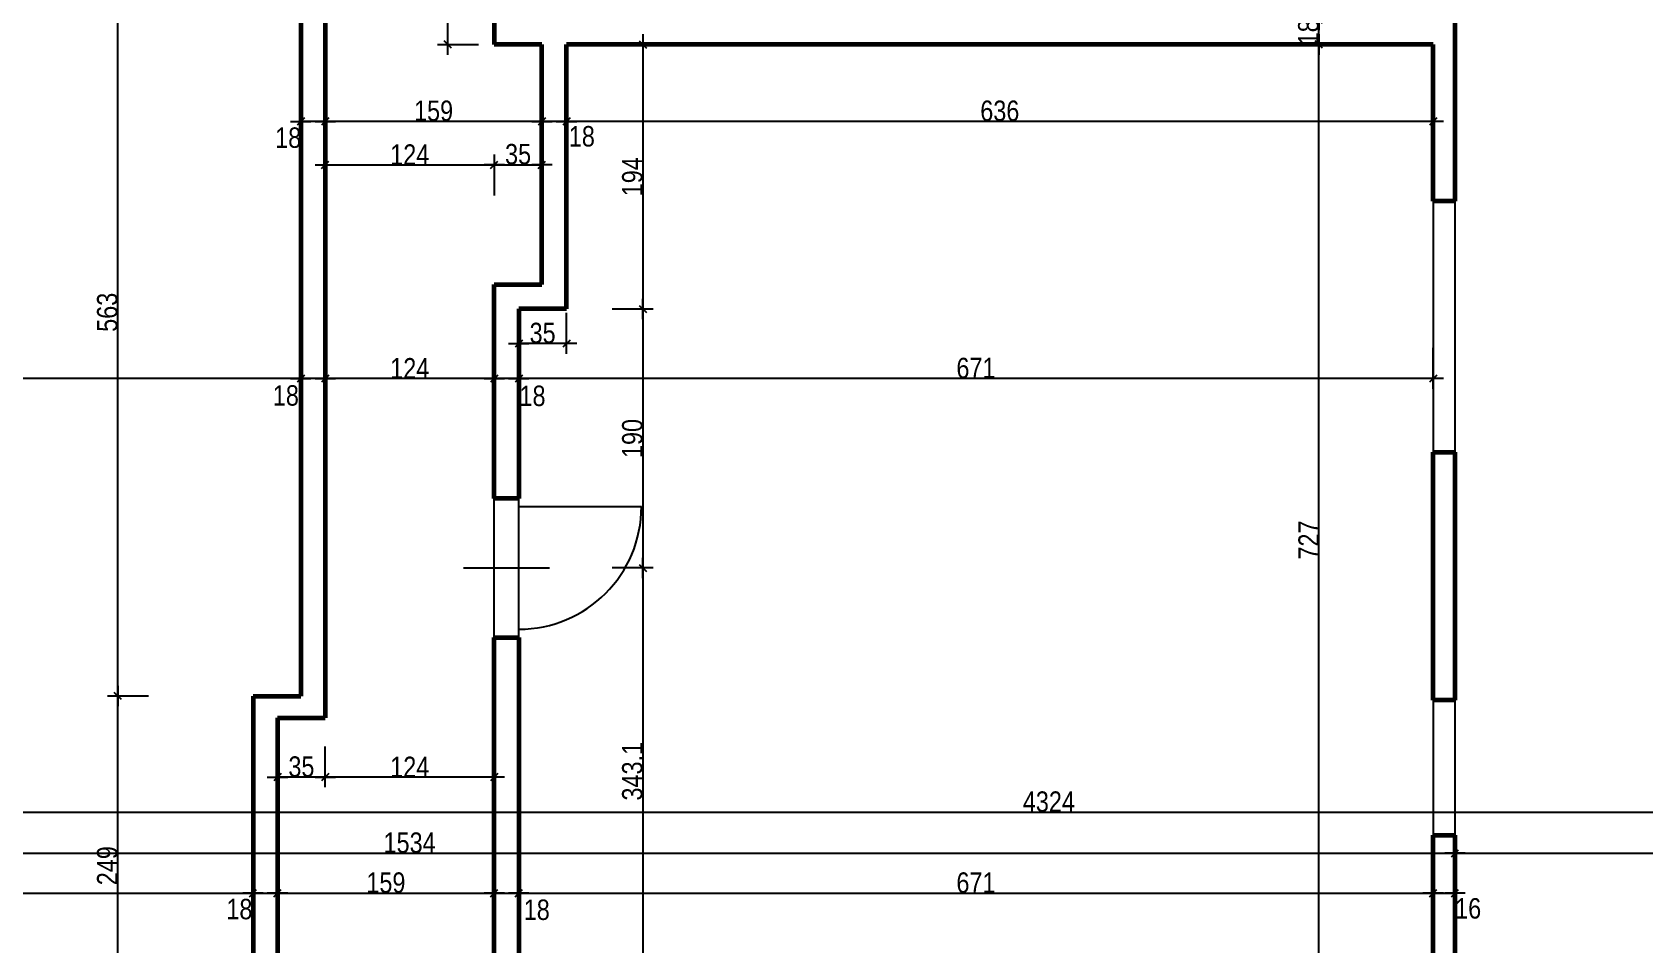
# Model space of a CAD drawing. Header units: centimetres. Extents: x -4990 to 114398, y -61489 to -12305.
# Drawn here: x 41378 to 42560, y -38930 to -38262 of the extents above; entities that cross this region are included whole.
import ezdxf

# ---------------------------------------------------------------- set-up
doc = ezdxf.new("R2010")
doc.units = ezdxf.units.CM
doc.header["$LTSCALE"] = 0.5
doc.layers.get('DEFPOINTS').update_dxf_attribs({"linetype": 'CONTINUOUS'})
for name, color, linetype in [('01_cote_gen', 4, 'CONTINUOUS'), ('01_linteaux', 2, 'CONTINUOUS'), ('AA_COTES', 2, 'CONTINUOUS')]:
    doc.layers.add(name, color=color, linetype=linetype)
doc.layers.add('01_murs_coup', color=5, linetype='CONTINUOUS', lineweight=60)
doc.styles.add('STYLE2', font='ARIALN.TTF')
doc.dimstyles.new('JB50', dxfattribs={"dimscale": 0.1, "dimtxt": 150, "dimasz": 15, "dimexe": 0.1, "dimexo": 0.1, "dimgap": 0.09, "dimtad": 1, "dimdec": 1, "dimdsep": 46, "dimtxsty": 'STYLE2', "dimblk1": 'BOND_G', "dimblk2": 'BOND_D', "dimsah": 1, "dimcen": 1.5, "dimdle": 0.01, "dimse1": 1, "dimse2": 1, "dimclrd": 4, "dimclre": 2, "dimclrt": 6, "dimazin": 2, "dimtfac": 2.333333, "dimtdec": 1, "dimtix": 1, "dimtmove": 2, "dimatfit": 3, "dimldrblk": 'BOND_G', "dimfxl": 1, "dimtolj": 1, "dimtzin": 0, "dimarcsym": 0})

# ---------------------------------------------------------------- blocks, each defined once
blk = doc.blocks.new('BOND_G')
at = {"layer": 'AA_COTES', "color": 0}
for p, q in [((0, -5), (0, 15)), ((5, 0), (-5, 0)), ((1.77, 1.77), (-1.77, -1.77))]:
    blk.add_line(p, q, dxfattribs=at)
blk = doc.blocks.new('BOND_D')
at = {"layer": 'AA_COTES', "color": 0}
for p, q in [((5, 0), (-5, 0)), ((-1.77, -1.77), (1.77, 1.77)), ((0, 5), (0, -15))]:
    blk.add_line(p, q, dxfattribs=at)
blk = doc.blocks.new('*D2668')
at = {"layer": '01_cote_gen', "color": 4, "lineweight": -2, "transparency": 16777216}
blk.add_line((42322, -38996.1), (42322, -38272.1), dxfattribs=at)
at = {"layer": 'DEFPOINTS', "color": 0}
for p in [(42322, -38270.6), (42347, -38270.6), (42347, -38997.6)]:
    blk.add_point(p, dxfattribs=at)
at = {"layer": '01_cote_gen', "color": 4, "lineweight": -2, "transparency": 16777216, "xscale": 1.5, "yscale": 1.5, "zscale": 1.5}
for name, p, rotation in [('BOND_D', (42322, -38270.6), 90), ('BOND_G', (42322, -38997.6), 270)]:
    blk.add_blockref(name, p, dxfattribs=dict(at, rotation=rotation))
at = {"layer": '01_cote_gen', "color": 6, "transparency": 16777216, "insert": (42314.5, -38634.1), "char_height": 15, "attachment_point": 5, "rotation": 90, "style": 'STYLE2'}
blk.add_mtext('\\A1;727', dxfattribs=at)
blk = doc.blocks.new('*D2669')
at = {"layer": '01_cote_gen', "color": 4, "lineweight": -2, "transparency": 16777216}
blk.add_line((42322, -38269.1), (42322, -38254.1), dxfattribs=at)
at = {"layer": 'DEFPOINTS', "color": 0}
for p in [(42281.5, -38252.6), (42322, -38252.6), (42281.5, -38270.6)]:
    blk.add_point(p, dxfattribs=at)
at = {"layer": '01_cote_gen', "color": 4, "lineweight": -2, "transparency": 16777216, "xscale": 1.5, "yscale": 1.5, "zscale": 1.5}
for name, p, rotation in [('BOND_D', (42322, -38252.6), 90), ('BOND_G', (42322, -38270.6), 270)]:
    blk.add_blockref(name, p, dxfattribs=dict(at, rotation=rotation))
at = {"layer": '01_cote_gen', "color": 6, "transparency": 16777216, "insert": (42314.4, -38261.6), "char_height": 15, "attachment_point": 5, "rotation": 90, "style": 'STYLE2'}
blk.add_mtext('\\A1;18', dxfattribs=at)
blk = doc.blocks.new('*D2767')
at = {"layer": '01_cote_gen', "color": 4, "lineweight": -2, "transparency": 16777216}
blk.add_line((40909.4, -38893.2), (41538.4, -38893.2), dxfattribs=at)
at = {"layer": 'DEFPOINTS', "color": 0}
for p in [(40907.9, -38874.4), (41539.9, -38882.7), (41539.9, -38893.2)]:
    blk.add_point(p, dxfattribs=at)
at = {"layer": '01_cote_gen', "color": 4, "lineweight": -2, "transparency": 16777216, "xscale": 1.5, "yscale": 1.5, "zscale": 1.5, "rotation": 180}
blk.add_blockref('BOND_G', (40907.9, -38893.2), dxfattribs=at)
at = {"layer": '01_cote_gen', "color": 4, "lineweight": -2, "transparency": 16777216, "xscale": 1.5, "yscale": 1.5, "zscale": 1.5}
blk.add_blockref('BOND_D', (41539.9, -38893.2), dxfattribs=at)
at = {"layer": '01_cote_gen', "color": 6, "transparency": 16777216, "insert": (41223.9, -38885.5), "char_height": 15, "attachment_point": 5, "style": 'STYLE2'}
blk.add_mtext('\\A1;632', dxfattribs=at)
blk = doc.blocks.new('*D2768')
at = {"layer": '01_cote_gen', "color": 4, "lineweight": -2, "transparency": 16777216}
blk.add_line((41541.4, -38893.2), (41556.4, -38893.2), dxfattribs=at)
at = {"layer": 'DEFPOINTS', "color": 0}
for p in [(41557.9, -38893.2), (41539.9, -38900.7), (41557.9, -38900.7)]:
    blk.add_point(p, dxfattribs=at)
at = {"layer": '01_cote_gen', "color": 4, "lineweight": -2, "transparency": 16777216, "xscale": 1.5, "yscale": 1.5, "zscale": 1.5, "rotation": 180}
blk.add_blockref('BOND_G', (41539.9, -38893.2), dxfattribs=at)
at = {"layer": '01_cote_gen', "color": 4, "lineweight": -2, "transparency": 16777216, "xscale": 1.5, "yscale": 1.5, "zscale": 1.5}
blk.add_blockref('BOND_D', (41557.9, -38893.2), dxfattribs=at)
at = {"layer": '01_cote_gen', "color": 6, "transparency": 16777216, "insert": (41529.9, -38904.9), "char_height": 15, "attachment_point": 5, "style": 'STYLE2'}
blk.add_mtext('\\A1;18', dxfattribs=at)
blk = doc.blocks.new('*D2769')
at = {"layer": '01_cote_gen', "color": 4, "lineweight": -2, "transparency": 16777216}
blk.add_line((41559.4, -38893.2), (41715.4, -38893.2), dxfattribs=at)
at = {"layer": 'DEFPOINTS', "color": 0}
for p in [(41716.9, -38893.2), (41557.9, -38900.7), (41716.9, -38900.7)]:
    blk.add_point(p, dxfattribs=at)
at = {"layer": '01_cote_gen', "color": 4, "lineweight": -2, "transparency": 16777216, "xscale": 1.5, "yscale": 1.5, "zscale": 1.5, "rotation": 180}
blk.add_blockref('BOND_G', (41557.9, -38893.2), dxfattribs=at)
at = {"layer": '01_cote_gen', "color": 4, "lineweight": -2, "transparency": 16777216, "xscale": 1.5, "yscale": 1.5, "zscale": 1.5}
blk.add_blockref('BOND_D', (41716.9, -38893.2), dxfattribs=at)
at = {"layer": '01_cote_gen', "color": 6, "transparency": 16777216, "insert": (41637.4, -38885.5), "char_height": 15, "attachment_point": 5, "style": 'STYLE2'}
blk.add_mtext('\\A1;159', dxfattribs=at)
blk = doc.blocks.new('*D2770')
at = {"layer": '01_cote_gen', "color": 4, "lineweight": -2, "transparency": 16777216}
blk.add_line((41718.4, -38893.2), (41733.4, -38893.2), dxfattribs=at)
at = {"layer": 'DEFPOINTS', "color": 0}
for p in [(41734.9, -38893.2), (41716.9, -38908.2), (41734.9, -38908.2)]:
    blk.add_point(p, dxfattribs=at)
at = {"layer": '01_cote_gen', "color": 4, "lineweight": -2, "transparency": 16777216, "xscale": 1.5, "yscale": 1.5, "zscale": 1.5, "rotation": 180}
blk.add_blockref('BOND_G', (41716.9, -38893.2), dxfattribs=at)
at = {"layer": '01_cote_gen', "color": 4, "lineweight": -2, "transparency": 16777216, "xscale": 1.5, "yscale": 1.5, "zscale": 1.5}
blk.add_blockref('BOND_D', (41734.9, -38893.2), dxfattribs=at)
at = {"layer": '01_cote_gen', "color": 6, "transparency": 16777216, "insert": (41748.1, -38905.4), "char_height": 15, "attachment_point": 5, "style": 'STYLE2'}
blk.add_mtext('\\A1;18', dxfattribs=at)
blk = doc.blocks.new('*D2771')
at = {"layer": '01_cote_gen', "color": 4, "lineweight": -2, "transparency": 16777216}
blk.add_line((40889.4, -38863.9), (42420.4, -38863.9), dxfattribs=at)
at = {"layer": 'DEFPOINTS', "color": 0}
for p in [(40887.9, -38836.2), (42421.9, -38852.9), (42421.9, -38863.9)]:
    blk.add_point(p, dxfattribs=at)
at = {"layer": '01_cote_gen', "color": 4, "lineweight": -2, "transparency": 16777216, "xscale": 1.5, "yscale": 1.5, "zscale": 1.5, "rotation": 180}
blk.add_blockref('BOND_G', (40887.9, -38863.9), dxfattribs=at)
at = {"layer": '01_cote_gen', "color": 4, "lineweight": -2, "transparency": 16777216, "xscale": 1.5, "yscale": 1.5, "zscale": 1.5}
blk.add_blockref('BOND_D', (42421.9, -38863.9), dxfattribs=at)
at = {"layer": '01_cote_gen', "color": 6, "transparency": 16777216, "insert": (41654.8, -38856.2), "char_height": 15, "attachment_point": 5, "style": 'STYLE2'}
blk.add_mtext('\\A1;1534', dxfattribs=at)
blk = doc.blocks.new('*D2797')
at = {"layer": '01_cote_gen', "color": 4, "lineweight": -2, "transparency": 16777216}
blk.add_line((41736.4, -38893.2), (42404.4, -38893.2), dxfattribs=at)
at = {"layer": 'DEFPOINTS', "color": 0}
for p in [(42405.9, -38893.2), (41734.9, -38915.7), (42405.9, -38915.7)]:
    blk.add_point(p, dxfattribs=at)
at = {"layer": '01_cote_gen', "color": 4, "lineweight": -2, "transparency": 16777216, "xscale": 1.5, "yscale": 1.5, "zscale": 1.5, "rotation": 180}
blk.add_blockref('BOND_G', (41734.9, -38893.2), dxfattribs=at)
at = {"layer": '01_cote_gen', "color": 4, "lineweight": -2, "transparency": 16777216, "xscale": 1.5, "yscale": 1.5, "zscale": 1.5}
blk.add_blockref('BOND_D', (42405.9, -38893.2), dxfattribs=at)
at = {"layer": '01_cote_gen', "color": 6, "transparency": 16777216, "insert": (42070.4, -38885.5), "char_height": 15, "attachment_point": 5, "style": 'STYLE2'}
blk.add_mtext('\\A1;671', dxfattribs=at)
blk = doc.blocks.new('*D2798')
at = {"layer": '01_cote_gen', "color": 4, "lineweight": -2, "transparency": 16777216}
blk.add_line((41573.4, -38515.7), (40909.4, -38515.7), dxfattribs=at)
at = {"layer": 'DEFPOINTS', "color": 0}
for p in [(40907.9, -38506.4), (40907.9, -38515.7), (41574.9, -38506.4)]:
    blk.add_point(p, dxfattribs=at)
at = {"layer": '01_cote_gen', "color": 4, "lineweight": -2, "transparency": 16777216, "xscale": 1.5, "yscale": 1.5, "zscale": 1.5, "rotation": 180}
blk.add_blockref('BOND_D', (40907.9, -38515.7), dxfattribs=at)
at = {"layer": '01_cote_gen', "color": 4, "lineweight": -2, "transparency": 16777216, "xscale": 1.5, "yscale": 1.5, "zscale": 1.5}
blk.add_blockref('BOND_G', (41574.9, -38515.7), dxfattribs=at)
at = {"layer": '01_cote_gen', "color": 6, "transparency": 16777216, "insert": (41241.4, -38508), "char_height": 15, "attachment_point": 5, "style": 'STYLE2'}
blk.add_mtext('\\A1;667', dxfattribs=at)
blk = doc.blocks.new('*D2800')
at = {"layer": '01_cote_gen', "color": 4, "lineweight": -2, "transparency": 16777216}
blk.add_line((41591.4, -38515.7), (41576.4, -38515.7), dxfattribs=at)
at = {"layer": 'DEFPOINTS', "color": 0}
for p in [(41592.9, -38496), (41574.9, -38506.4), (41574.9, -38515.7)]:
    blk.add_point(p, dxfattribs=at)
at = {"layer": '01_cote_gen', "color": 4, "lineweight": -2, "transparency": 16777216, "xscale": 1.5, "yscale": 1.5, "zscale": 1.5, "rotation": 180}
blk.add_blockref('BOND_D', (41574.9, -38515.7), dxfattribs=at)
at = {"layer": '01_cote_gen', "color": 4, "lineweight": -2, "transparency": 16777216, "xscale": 1.5, "yscale": 1.5, "zscale": 1.5}
blk.add_blockref('BOND_G', (41592.9, -38515.7), dxfattribs=at)
at = {"layer": '01_cote_gen', "color": 6, "transparency": 16777216, "insert": (41564, -38528.1), "char_height": 15, "attachment_point": 5, "style": 'STYLE2'}
blk.add_mtext('\\A1;18', dxfattribs=at)
blk = doc.blocks.new('*D2801')
at = {"layer": '01_cote_gen', "color": 4, "lineweight": -2, "transparency": 16777216}
blk.add_line((41715.4, -38515.7), (41594.4, -38515.7), dxfattribs=at)
at = {"layer": 'DEFPOINTS', "color": 0}
for p in [(41592.9, -38499.6), (41716.9, -38499.6), (41592.9, -38515.7)]:
    blk.add_point(p, dxfattribs=at)
at = {"layer": '01_cote_gen', "color": 4, "lineweight": -2, "transparency": 16777216, "xscale": 1.5, "yscale": 1.5, "zscale": 1.5, "rotation": 180}
blk.add_blockref('BOND_D', (41592.9, -38515.7), dxfattribs=at)
at = {"layer": '01_cote_gen', "color": 4, "lineweight": -2, "transparency": 16777216, "xscale": 1.5, "yscale": 1.5, "zscale": 1.5}
blk.add_blockref('BOND_G', (41716.9, -38515.7), dxfattribs=at)
at = {"layer": '01_cote_gen', "color": 6, "transparency": 16777216, "insert": (41654.9, -38508.1), "char_height": 15, "attachment_point": 5, "style": 'STYLE2'}
blk.add_mtext('\\A1;124', dxfattribs=at)
blk = doc.blocks.new('*D2802')
at = {"layer": '01_cote_gen', "color": 4, "lineweight": -2, "transparency": 16777216}
blk.add_line((41733.4, -38515.7), (41718.4, -38515.7), dxfattribs=at)
at = {"layer": 'DEFPOINTS', "color": 0}
for p in [(41716.9, -38508.2), (41716.9, -38515.7), (41734.9, -38508.7)]:
    blk.add_point(p, dxfattribs=at)
at = {"layer": '01_cote_gen', "color": 4, "lineweight": -2, "transparency": 16777216, "xscale": 1.5, "yscale": 1.5, "zscale": 1.5, "rotation": 180}
blk.add_blockref('BOND_D', (41716.9, -38515.7), dxfattribs=at)
at = {"layer": '01_cote_gen', "color": 4, "lineweight": -2, "transparency": 16777216, "xscale": 1.5, "yscale": 1.5, "zscale": 1.5}
blk.add_blockref('BOND_G', (41734.9, -38515.7), dxfattribs=at)
at = {"layer": '01_cote_gen', "color": 6, "transparency": 16777216, "insert": (41745, -38528.4), "char_height": 15, "attachment_point": 5, "style": 'STYLE2'}
blk.add_mtext('\\A1;18', dxfattribs=at)
blk = doc.blocks.new('*D2803')
at = {"layer": '01_cote_gen', "color": 4, "lineweight": -2, "transparency": 16777216}
blk.add_line((42404.4, -38515.7), (41736.4, -38515.7), dxfattribs=at)
at = {"layer": 'DEFPOINTS', "color": 0}
for p in [(41734.9, -38486.3), (41734.9, -38515.7), (42405.9, -38527.5)]:
    blk.add_point(p, dxfattribs=at)
at = {"layer": '01_cote_gen', "color": 4, "lineweight": -2, "transparency": 16777216, "xscale": 1.5, "yscale": 1.5, "zscale": 1.5, "rotation": 180}
blk.add_blockref('BOND_D', (41734.9, -38515.7), dxfattribs=at)
at = {"layer": '01_cote_gen', "color": 4, "lineweight": -2, "transparency": 16777216, "xscale": 1.5, "yscale": 1.5, "zscale": 1.5}
blk.add_blockref('BOND_G', (42405.9, -38515.7), dxfattribs=at)
at = {"layer": '01_cote_gen', "color": 6, "transparency": 16777216, "insert": (42070.4, -38508), "char_height": 15, "attachment_point": 5, "style": 'STYLE2'}
blk.add_mtext('\\A1;671', dxfattribs=at)
blk = doc.blocks.new('*D2804')
at = {"layer": '01_cote_gen', "color": 4, "lineweight": -2, "transparency": 16777216}
blk.add_line((41768.4, -38490), (41736.4, -38490), dxfattribs=at)
at = {"layer": 'DEFPOINTS', "color": 0}
for p in [(41734.9, -38464.6), (41769.9, -38464.6), (41734.9, -38490)]:
    blk.add_point(p, dxfattribs=at)
at = {"layer": '01_cote_gen', "color": 4, "lineweight": -2, "transparency": 16777216, "xscale": 1.5, "yscale": 1.5, "zscale": 1.5, "rotation": 180}
blk.add_blockref('BOND_D', (41734.9, -38490), dxfattribs=at)
at = {"layer": '01_cote_gen', "color": 4, "lineweight": -2, "transparency": 16777216, "xscale": 1.5, "yscale": 1.5, "zscale": 1.5}
blk.add_blockref('BOND_G', (41769.9, -38490), dxfattribs=at)
at = {"layer": '01_cote_gen', "color": 6, "transparency": 16777216, "insert": (41752.4, -38482.3), "char_height": 15, "attachment_point": 5, "style": 'STYLE2'}
blk.add_mtext('\\A1;35', dxfattribs=at)
blk = doc.blocks.new('*D2805')
at = {"layer": '01_cote_gen', "color": 4, "lineweight": -2, "transparency": 16777216}
blk.add_line((42404.4, -38327), (41771.4, -38327), dxfattribs=at)
at = {"layer": 'DEFPOINTS', "color": 0}
for p in [(41769.9, -38314), (42405.9, -38314), (41769.9, -38327)]:
    blk.add_point(p, dxfattribs=at)
at = {"layer": '01_cote_gen', "color": 4, "lineweight": -2, "transparency": 16777216, "xscale": 1.5, "yscale": 1.5, "zscale": 1.5, "rotation": 180}
blk.add_blockref('BOND_D', (41769.9, -38327), dxfattribs=at)
at = {"layer": '01_cote_gen', "color": 4, "lineweight": -2, "transparency": 16777216, "xscale": 1.5, "yscale": 1.5, "zscale": 1.5}
blk.add_blockref('BOND_G', (42405.9, -38327), dxfattribs=at)
at = {"layer": '01_cote_gen', "color": 6, "transparency": 16777216, "insert": (42087.9, -38319.3), "char_height": 15, "attachment_point": 5, "style": 'STYLE2'}
blk.add_mtext('\\A1;636', dxfattribs=at)
blk = doc.blocks.new('*D2806')
at = {"layer": '01_cote_gen', "color": 4, "lineweight": -2, "transparency": 16777216}
blk.add_line((41768.4, -38327), (41753.4, -38327), dxfattribs=at)
at = {"layer": 'DEFPOINTS', "color": 0}
for p in [(41751.9, -38302.2), (41769.9, -38314), (41751.9, -38327)]:
    blk.add_point(p, dxfattribs=at)
at = {"layer": '01_cote_gen', "color": 4, "lineweight": -2, "transparency": 16777216, "xscale": 1.5, "yscale": 1.5, "zscale": 1.5, "rotation": 180}
blk.add_blockref('BOND_D', (41751.9, -38327), dxfattribs=at)
at = {"layer": '01_cote_gen', "color": 4, "lineweight": -2, "transparency": 16777216, "xscale": 1.5, "yscale": 1.5, "zscale": 1.5}
blk.add_blockref('BOND_G', (41769.9, -38327), dxfattribs=at)
at = {"layer": '01_cote_gen', "color": 6, "transparency": 16777216, "insert": (41781.2, -38338), "char_height": 15, "attachment_point": 5, "style": 'STYLE2'}
blk.add_mtext('\\A1;18', dxfattribs=at)
blk = doc.blocks.new('*D2807')
at = {"layer": '01_cote_gen', "color": 4, "lineweight": -2, "transparency": 16777216}
blk.add_line((41750.4, -38327), (41594.4, -38327), dxfattribs=at)
at = {"layer": 'DEFPOINTS', "color": 0}
for p in [(41751.9, -38302.2), (41592.9, -38314), (41592.9, -38327)]:
    blk.add_point(p, dxfattribs=at)
at = {"layer": '01_cote_gen', "color": 4, "lineweight": -2, "transparency": 16777216, "xscale": 1.5, "yscale": 1.5, "zscale": 1.5, "rotation": 180}
blk.add_blockref('BOND_D', (41592.9, -38327), dxfattribs=at)
at = {"layer": '01_cote_gen', "color": 4, "lineweight": -2, "transparency": 16777216, "xscale": 1.5, "yscale": 1.5, "zscale": 1.5}
blk.add_blockref('BOND_G', (41751.9, -38327), dxfattribs=at)
at = {"layer": '01_cote_gen', "color": 6, "transparency": 16777216, "insert": (41672.4, -38319.3), "char_height": 15, "attachment_point": 5, "style": 'STYLE2'}
blk.add_mtext('\\A1;159', dxfattribs=at)
blk = doc.blocks.new('*D2808')
at = {"layer": '01_cote_gen', "color": 4, "lineweight": -2, "transparency": 16777216}
blk.add_line((41591.4, -38327), (41576.4, -38327), dxfattribs=at)
at = {"layer": 'DEFPOINTS', "color": 0}
for p in [(41574.9, -38314), (41592.9, -38314), (41574.9, -38327)]:
    blk.add_point(p, dxfattribs=at)
at = {"layer": '01_cote_gen', "color": 4, "lineweight": -2, "transparency": 16777216, "xscale": 1.5, "yscale": 1.5, "zscale": 1.5, "rotation": 180}
blk.add_blockref('BOND_D', (41574.9, -38327), dxfattribs=at)
at = {"layer": '01_cote_gen', "color": 4, "lineweight": -2, "transparency": 16777216, "xscale": 1.5, "yscale": 1.5, "zscale": 1.5}
blk.add_blockref('BOND_G', (41592.9, -38327), dxfattribs=at)
at = {"layer": '01_cote_gen', "color": 6, "transparency": 16777216, "insert": (41565.7, -38339), "char_height": 15, "attachment_point": 5, "style": 'STYLE2'}
blk.add_mtext('\\A1;18', dxfattribs=at)
blk = doc.blocks.new('*D2809')
at = {"layer": '01_cote_gen', "color": 4, "lineweight": -2, "transparency": 16777216}
blk.add_line((42407.4, -38893.2), (42420.4, -38893.2), dxfattribs=at)
at = {"layer": 'DEFPOINTS', "color": 0}
for p in [(42421.9, -38893.2), (42405.9, -38895.9), (42421.9, -38895.9)]:
    blk.add_point(p, dxfattribs=at)
at = {"layer": '01_cote_gen', "color": 4, "lineweight": -2, "transparency": 16777216, "xscale": 1.5, "yscale": 1.5, "zscale": 1.5, "rotation": 180}
blk.add_blockref('BOND_G', (42405.9, -38893.2), dxfattribs=at)
at = {"layer": '01_cote_gen', "color": 4, "lineweight": -2, "transparency": 16777216, "xscale": 1.5, "yscale": 1.5, "zscale": 1.5}
blk.add_blockref('BOND_D', (42421.9, -38893.2), dxfattribs=at)
at = {"layer": '01_cote_gen', "color": 6, "transparency": 16777216, "insert": (42431.6, -38904.4), "char_height": 15, "attachment_point": 5, "style": 'STYLE2'}
blk.add_mtext('\\A1;16', dxfattribs=at)
blk = doc.blocks.new('*D2810')
at = {"layer": '01_cote_gen', "color": 4, "lineweight": -2, "transparency": 16777216}
blk.add_line((41715.4, -38808), (41594.4, -38808), dxfattribs=at)
at = {"layer": 'DEFPOINTS', "color": 0}
for p in [(41592.9, -38788.1), (41716.9, -38793.1), (41592.9, -38808)]:
    blk.add_point(p, dxfattribs=at)
at = {"layer": '01_cote_gen', "color": 4, "lineweight": -2, "transparency": 16777216, "xscale": 1.5, "yscale": 1.5, "zscale": 1.5, "rotation": 180}
blk.add_blockref('BOND_D', (41592.9, -38808), dxfattribs=at)
at = {"layer": '01_cote_gen', "color": 4, "lineweight": -2, "transparency": 16777216, "xscale": 1.5, "yscale": 1.5, "zscale": 1.5}
blk.add_blockref('BOND_G', (41716.9, -38808), dxfattribs=at)
at = {"layer": '01_cote_gen', "color": 6, "transparency": 16777216, "insert": (41654.9, -38800.5), "char_height": 15, "attachment_point": 5, "style": 'STYLE2'}
blk.add_mtext('\\A1;124', dxfattribs=at)
blk = doc.blocks.new('*D2811')
at = {"layer": '01_cote_gen', "color": 4, "lineweight": -2, "transparency": 16777216}
blk.add_line((41591.4, -38808), (41559.4, -38808), dxfattribs=at)
at = {"layer": 'DEFPOINTS', "color": 0}
for p in [(41557.9, -38788.1), (41592.9, -38788.1), (41557.9, -38808)]:
    blk.add_point(p, dxfattribs=at)
at = {"layer": '01_cote_gen', "color": 4, "lineweight": -2, "transparency": 16777216, "xscale": 1.5, "yscale": 1.5, "zscale": 1.5, "rotation": 180}
blk.add_blockref('BOND_D', (41557.9, -38808), dxfattribs=at)
at = {"layer": '01_cote_gen', "color": 4, "lineweight": -2, "transparency": 16777216, "xscale": 1.5, "yscale": 1.5, "zscale": 1.5}
blk.add_blockref('BOND_G', (41592.9, -38808), dxfattribs=at)
at = {"layer": '01_cote_gen', "color": 6, "transparency": 16777216, "insert": (41575.4, -38800.4), "char_height": 15, "attachment_point": 5, "style": 'STYLE2'}
blk.add_mtext('\\A1;35', dxfattribs=at)
blk = doc.blocks.new('*D2812')
at = {"layer": '01_cote_gen', "color": 4, "lineweight": -2, "transparency": 16777216}
blk.add_line((41594.4, -38358.8), (41715.4, -38358.8), dxfattribs=at)
at = {"layer": 'DEFPOINTS', "color": 0}
for p in [(41592.9, -38358.4), (41716.9, -38358.8), (41716.9, -38446.6)]:
    blk.add_point(p, dxfattribs=at)
at = {"layer": '01_cote_gen', "color": 4, "lineweight": -2, "transparency": 16777216, "xscale": 1.5, "yscale": 1.5, "zscale": 1.5, "rotation": 180}
blk.add_blockref('BOND_G', (41592.9, -38358.8), dxfattribs=at)
at = {"layer": '01_cote_gen', "color": 4, "lineweight": -2, "transparency": 16777216, "xscale": 1.5, "yscale": 1.5, "zscale": 1.5}
blk.add_blockref('BOND_D', (41716.9, -38358.8), dxfattribs=at)
at = {"layer": '01_cote_gen', "color": 6, "transparency": 16777216, "insert": (41654.9, -38351.3), "char_height": 15, "attachment_point": 5, "style": 'STYLE2'}
blk.add_mtext('\\A1;124', dxfattribs=at)
blk = doc.blocks.new('*D2813')
at = {"layer": '01_cote_gen', "color": 4, "lineweight": -2, "transparency": 16777216}
blk.add_line((41718.4, -38358.8), (41750.4, -38358.8), dxfattribs=at)
at = {"layer": 'DEFPOINTS', "color": 0}
for p in [(41751.9, -38358.8), (41716.9, -38366.3), (41751.9, -38366.3)]:
    blk.add_point(p, dxfattribs=at)
at = {"layer": '01_cote_gen', "color": 4, "lineweight": -2, "transparency": 16777216, "xscale": 1.5, "yscale": 1.5, "zscale": 1.5, "rotation": 180}
blk.add_blockref('BOND_G', (41716.9, -38358.8), dxfattribs=at)
at = {"layer": '01_cote_gen', "color": 4, "lineweight": -2, "transparency": 16777216, "xscale": 1.5, "yscale": 1.5, "zscale": 1.5}
blk.add_blockref('BOND_D', (41751.9, -38358.8), dxfattribs=at)
at = {"layer": '01_cote_gen', "color": 6, "transparency": 16777216, "insert": (41734.4, -38351.1), "char_height": 15, "attachment_point": 5, "style": 'STYLE2'}
blk.add_mtext('\\A1;35', dxfattribs=at)
blk = doc.blocks.new('*D2834')
at = {"layer": '01_cote_gen', "color": 4, "lineweight": -2, "transparency": 16777216}
blk.add_line((42423.4, -38863.9), (44284.3, -38863.9), dxfattribs=at)
at = {"layer": 'DEFPOINTS', "color": 0}
for p in [(44285.8, -38863.9), (42421.9, -38885.7), (44285.8, -39017.6)]:
    blk.add_point(p, dxfattribs=at)
at = {"layer": '01_cote_gen', "color": 4, "lineweight": -2, "transparency": 16777216, "xscale": 1.5, "yscale": 1.5, "zscale": 1.5, "rotation": 180}
blk.add_blockref('BOND_G', (42421.9, -38863.9), dxfattribs=at)
at = {"layer": '01_cote_gen', "color": 4, "lineweight": -2, "transparency": 16777216, "xscale": 1.5, "yscale": 1.5, "zscale": 1.5}
blk.add_blockref('BOND_D', (44285.8, -38863.9), dxfattribs=at)
at = {"layer": '01_cote_gen', "color": 6, "transparency": 16777216, "insert": (43353.9, -38856.2), "char_height": 15, "attachment_point": 5, "style": 'STYLE2'}
blk.add_mtext('\\A1;1864', dxfattribs=at)
blk = doc.blocks.new('*D2835')
at = {"layer": '01_cote_gen', "color": 4, "lineweight": -2, "transparency": 16777216}
blk.add_line((39963.4, -38833.8), (44284.3, -38833.8), dxfattribs=at)
at = {"layer": 'DEFPOINTS', "color": 0}
for p in [(44285.8, -38833.8), (39961.9, -38856.4), (44285.8, -38856.4)]:
    blk.add_point(p, dxfattribs=at)
at = {"layer": '01_cote_gen', "color": 4, "lineweight": -2, "transparency": 16777216, "xscale": 1.5, "yscale": 1.5, "zscale": 1.5, "rotation": 180}
blk.add_blockref('BOND_G', (39961.9, -38833.8), dxfattribs=at)
at = {"layer": '01_cote_gen', "color": 4, "lineweight": -2, "transparency": 16777216, "xscale": 1.5, "yscale": 1.5, "zscale": 1.5}
blk.add_blockref('BOND_D', (44285.8, -38833.8), dxfattribs=at)
at = {"layer": '01_cote_gen', "color": 6, "transparency": 16777216, "insert": (42123.9, -38826.1), "char_height": 15, "attachment_point": 5, "style": 'STYLE2'}
blk.add_mtext('\\A1;4324', dxfattribs=at)
blk = doc.blocks.new('*D3086')
at = {"layer": '01_cote_gen', "color": 4, "lineweight": -2, "transparency": 16777216}
blk.add_line((41440.7, -38996), (41440.7, -38750), dxfattribs=at)
at = {"layer": 'DEFPOINTS', "color": 0}
for p in [(41440.7, -38748.5), (41539.9, -38748.5), (41539.9, -38997.5)]:
    blk.add_point(p, dxfattribs=at)
at = {"layer": '01_cote_gen', "color": 4, "lineweight": -2, "transparency": 16777216, "xscale": 1.5, "yscale": 1.5, "zscale": 1.5}
for name, p, rotation in [('BOND_D', (41440.7, -38748.5), 90), ('BOND_G', (41440.7, -38997.5), 270)]:
    blk.add_blockref(name, p, dxfattribs=dict(at, rotation=rotation))
at = {"layer": '01_cote_gen', "color": 6, "transparency": 16777216, "insert": (41433, -38873), "char_height": 15, "attachment_point": 5, "rotation": 90, "style": 'STYLE2'}
blk.add_mtext('\\A1;249', dxfattribs=at)
blk = doc.blocks.new('*D3087')
at = {"layer": '01_cote_gen', "color": 4, "lineweight": -2, "transparency": 16777216}
blk.add_line((41440.7, -38747), (41440.7, -38187), dxfattribs=at)
at = {"layer": 'DEFPOINTS', "color": 0}
for p in [(41440.7, -38185.5), (41483.4, -38185.5), (41539.9, -38748.5)]:
    blk.add_point(p, dxfattribs=at)
at = {"layer": '01_cote_gen', "color": 4, "lineweight": -2, "transparency": 16777216, "xscale": 1.5, "yscale": 1.5, "zscale": 1.5}
for name, p, rotation in [('BOND_D', (41440.7, -38185.5), 90), ('BOND_G', (41440.7, -38748.5), 270)]:
    blk.add_blockref(name, p, dxfattribs=dict(at, rotation=rotation))
at = {"layer": '01_cote_gen', "color": 6, "transparency": 16777216, "insert": (41433, -38467), "char_height": 15, "attachment_point": 5, "rotation": 90, "style": 'STYLE2'}
blk.add_mtext('\\A1;563', dxfattribs=at)
blk = doc.blocks.new('*D3104')
at = {"layer": '01_cote_gen', "color": 4, "lineweight": -2, "transparency": 16777216}
blk.add_line((41826, -38272.1), (41826, -38463.1), dxfattribs=at)
at = {"layer": 'DEFPOINTS', "color": 0}
for p in [(41798.7, -38270.6), (41769.9, -38464.6), (41826, -38464.6)]:
    blk.add_point(p, dxfattribs=at)
at = {"layer": '01_cote_gen', "color": 4, "lineweight": -2, "transparency": 16777216, "xscale": 1.5, "yscale": 1.5, "zscale": 1.5}
for name, p, rotation in [('BOND_G', (41826, -38270.6), 90), ('BOND_D', (41826, -38464.6), 270)]:
    blk.add_blockref(name, p, dxfattribs=dict(at, rotation=rotation))
at = {"layer": '01_cote_gen', "color": 6, "transparency": 16777216, "insert": (41818.3, -38367.6), "char_height": 15, "attachment_point": 5, "rotation": 90, "style": 'STYLE2'}
blk.add_mtext('\\A1;194', dxfattribs=at)
blk = doc.blocks.new('*D3105')
at = {"layer": '01_cote_gen', "color": 4, "lineweight": -2, "transparency": 16777216}
blk.add_line((41826, -38466.1), (41826, -38653.1), dxfattribs=at)
at = {"layer": 'DEFPOINTS', "color": 0}
for p in [(41803.5, -38464.6), (41757.4, -38654.6), (41826, -38654.6)]:
    blk.add_point(p, dxfattribs=at)
at = {"layer": '01_cote_gen', "color": 4, "lineweight": -2, "transparency": 16777216, "xscale": 1.5, "yscale": 1.5, "zscale": 1.5}
for name, p, rotation in [('BOND_G', (41826, -38464.6), 90), ('BOND_D', (41826, -38654.6), 270)]:
    blk.add_blockref(name, p, dxfattribs=dict(at, rotation=rotation))
at = {"layer": '01_cote_gen', "color": 6, "transparency": 16777216, "insert": (41818.3, -38559.6), "char_height": 15, "attachment_point": 5, "rotation": 90, "style": 'STYLE2'}
blk.add_mtext('\\A1;190', dxfattribs=at)
blk = doc.blocks.new('*D3106')
at = {"layer": '01_cote_gen', "color": 4, "lineweight": -2, "transparency": 16777216}
blk.add_line((41826, -38656.1), (41826, -38996.1), dxfattribs=at)
at = {"layer": 'DEFPOINTS', "color": 0}
for p in [(41818.5, -38654.6), (41818.5, -38997.6), (41826, -38997.6)]:
    blk.add_point(p, dxfattribs=at)
at = {"layer": '01_cote_gen', "color": 4, "lineweight": -2, "transparency": 16777216, "xscale": 1.5, "yscale": 1.5, "zscale": 1.5}
for name, p, rotation in [('BOND_G', (41826, -38654.6), 90), ('BOND_D', (41826, -38997.6), 270)]:
    blk.add_blockref(name, p, dxfattribs=dict(at, rotation=rotation))
at = {"layer": '01_cote_gen', "color": 6, "transparency": 16777216, "insert": (41818.3, -38803.7), "char_height": 15, "attachment_point": 5, "rotation": 90, "style": 'STYLE2'}
blk.add_mtext('\\A1;343.1', dxfattribs=at)
blk = doc.blocks.new('*D3111')
at = {"layer": '01_cote_gen', "color": 4, "lineweight": -2, "transparency": 16777216}
blk.add_line((41682.8, -38269.1), (41682.8, -37955.1), dxfattribs=at)
at = {"layer": 'DEFPOINTS', "color": 0}
for p in [(41682.8, -37953.6), (41716.9, -37953.6), (41716.9, -38270.6)]:
    blk.add_point(p, dxfattribs=at)
at = {"layer": '01_cote_gen', "color": 4, "lineweight": -2, "transparency": 16777216, "xscale": 1.5, "yscale": 1.5, "zscale": 1.5}
for name, p, rotation in [('BOND_D', (41682.8, -37953.6), 90), ('BOND_G', (41682.8, -38270.6), 270)]:
    blk.add_blockref(name, p, dxfattribs=dict(at, rotation=rotation))
at = {"layer": '01_cote_gen', "color": 6, "transparency": 16777216, "insert": (41674.8, -38079.7), "char_height": 15, "attachment_point": 5, "rotation": 90, "style": 'STYLE2'}
blk.add_mtext('\\A1;317', dxfattribs=at)

msp = doc.modelspace()

# ---------------------------------------------------------------- linework, layer by layer
at = {"layer": '01_linteaux'}
for p, q in [((42405.884, -38385.568), (42405.884, -38569.572)), ((42421.884, -38385.568), (42421.884, -38569.572)), ((41716.885, -38705.553), (41716.885, -38603.556)), ((41734.868, -38609.556), (41824.955, -38609.557)), ((41734.885, -38705.552), (41734.885, -38603.555)), ((41694.462, -38654.554), (41757.363, -38654.554)), ((42405.884, -38751.574), (42405.894, -38850.574)), ((42421.884, -38751.574), (42421.894, -38850.573))]:
    msp.add_line(p, q, dxfattribs=at)
msp.add_arc((41734.881, -38609.479), 90.074, 269.9911, 359.950577, dxfattribs=at)
at = {"layer": '01_murs_coup'}
for p, q in [((41592.889, -37916.554), (41592.889, -38764.543)), ((41716.885, -38004.565), (41716.885, -38270.567)), ((42421.884, -38179.563), (42421.884, -38385.568)), ((41574.929, -38185.549), (41574.889, -38748.543)), ((41751.888, -38270.567), (41716.885, -38270.567)), ((41751.888, -38446.563), (41751.888, -38270.567)), ((42405.884, -38270.567), (41769.888, -38270.567)), ((41769.888, -38464.557), (41769.888, -38270.567)), ((42405.884, -38385.568), (42405.884, -38270.567)), ((42421.884, -38385.568), (42405.884, -38385.568)), ((41716.885, -38446.557), (41751.888, -38446.563)), ((41716.885, -38603.556), (41716.885, -38446.557)), ((41769.888, -38464.557), (41734.885, -38464.558)), ((41734.885, -38464.558), (41734.885, -38603.555)), ((42405.884, -38569.572), (42421.884, -38569.572)), ((42405.884, -38751.574), (42405.884, -38569.572)), ((42421.884, -38569.572), (42421.884, -38751.574)), ((41734.885, -38603.555), (41716.885, -38603.556)), ((41716.885, -38705.553), (41734.885, -38705.552)), ((41716.885, -38997.546), (41716.885, -38705.553)), ((41734.885, -38705.552), (41734.885, -38997.614)), ((41539.89, -38748.543), (41539.89, -38997.546)), ((41539.89, -38748.543), (41574.889, -38748.543)), ((42421.884, -38751.574), (42405.884, -38751.574)), ((41557.89, -38764.543), (41557.89, -38997.546)), ((41557.89, -38764.543), (41592.889, -38764.543)), ((42405.884, -38850.574), (42421.884, -38850.573)), ((42405.884, -38997.616), (42405.884, -38850.574)), ((42421.884, -38850.574), (42421.901, -39015.616))]:
    msp.add_line(p, q, dxfattribs=at)

# ---------------------------------------------------------------- dimensions: what is measured, and where the dimension line sits
at = {"layer": '01_cote_gen'}
for base, p1, p2, picture, middle in [((41682.836, -37953.567), (41716.885, -38270.567), (41716.885, -37953.567), '*D3111', (41674.764, -38079.73)), ((41825.965, -38997.614), (41818.465, -38654.554), (41818.464, -38997.614), '*D3106', (41818.298, -38803.694))]:
    dim = msp.add_linear_dim(base=base, p1=p1, p2=p2, angle=90, dimstyle='JB50', dxfattribs=at)
    dim.commit()
    dim.dimension.update_dxf_attribs({"geometry": picture, "text_midpoint": middle, "dimtype": 160})
for base, p1, p2, picture, middle in [((41440.661, -38185.549), (41539.89, -38748.543), (41483.351, -38185.549), '*D3087', (41432.993, -38467.046)), ((42322.049, -38252.567), (42281.486, -38270.567), (42281.486, -38252.567), '*D2669', (42314.381, -38261.567)), ((41825.965, -38464.557), (41798.727, -38270.567), (41769.888, -38464.557), '*D3104', (41818.298, -38367.562)), ((42322.049, -38270.567), (42346.973, -38997.569), (42346.973, -38270.567), '*D2668', (42314.509, -38634.068)), ((41825.965, -38654.554), (41803.465, -38464.557), (41757.363, -38654.554), '*D3105', (41818.298, -38559.556)), ((41440.661, -38748.543), (41539.89, -38997.546), (41539.89, -38748.543), '*D3086', (41432.993, -38873.044))]:
    dim = msp.add_linear_dim(base=base, p1=p1, p2=p2, angle=90, dimstyle='JB50', dxfattribs=at)
    dim.commit()
    dim.dimension.update_dxf_attribs({"geometry": picture, "text_midpoint": middle})
for base, p1, p2, picture, middle in [((41592.889, -38326.951), (41751.888, -38302.163), (41592.889, -38313.967), '*D2807', (41672.388, -38319.284)), ((41769.888, -38326.951), (42405.884, -38313.967), (41769.888, -38313.967), '*D2805', (42087.886, -38319.284)), ((41716.885, -38358.805), (41592.889, -38358.352), (41716.885, -38446.557), '*D2812', (41654.887, -38351.265)), ((41751.888, -38358.805), (41716.885, -38366.305), (41751.888, -38366.305), '*D2813', (41734.386, -38351.137)), ((41734.885, -38490.013), (41769.888, -38464.557), (41734.885, -38464.558), '*D2804', (41752.386, -38482.345)), ((41734.885, -38515.676), (42405.884, -38527.457), (41734.885, -38486.291), '*D2803', (42070.384, -38508.008)), ((40907.886, -38515.676), (41574.906, -38506.425), (40907.886, -38506.425), '*D2798', (41241.396, -38508.008)), ((41592.889, -38515.676), (41716.885, -38499.609), (41592.889, -38499.609), '*D2801', (41654.887, -38508.136)), ((41557.89, -38808.038), (41592.889, -38788.129), (41557.89, -38788.132), '*D2811', (41575.389, -38800.37)), ((41592.889, -38808.038), (41716.885, -38793.141), (41592.889, -38788.129), '*D2810', (41654.887, -38800.498)), ((44285.849, -38833.776), (39961.886, -38856.385), (44285.849, -38856.385), '*D2835', (42123.868, -38826.108)), ((44285.849, -38863.885), (42421.889, -38885.682), (44285.849, -39017.616), '*D2834', (43353.869, -38856.217)), ((41539.89, -38893.182), (40907.886, -38874.396), (41539.89, -38882.671), '*D2767', (41223.888, -38885.515)), ((41716.878, -38893.182), (41557.89, -38900.682), (41716.878, -38900.679), '*D2769', (41637.384, -38885.515)), ((42405.884, -38893.182), (41734.872, -38915.679), (42405.884, -38915.679), '*D2797', (42070.378, -38885.515))]:
    dim = msp.add_linear_dim(base=base, p1=p1, p2=p2, dimstyle='JB50', dxfattribs=at)
    dim.commit()
    dim.dimension.update_dxf_attribs({"geometry": picture, "text_midpoint": middle})
for base, p1, p2, picture, middle in [((41751.888, -38326.951), (41769.888, -38313.967), (41751.888, -38302.163), '*D2806', (41781.178, -38337.982)), ((41574.92, -38326.951), (41592.889, -38313.967), (41574.92, -38313.966), '*D2808', (41565.722, -38339.035)), ((41574.906, -38515.676), (41592.889, -38495.977), (41574.906, -38506.425), '*D2800', (41564.046, -38528.102)), ((41716.885, -38515.676), (41734.885, -38508.69), (41716.885, -38508.176), '*D2802', (41744.973, -38528.357)), ((42421.889, -38863.885), (40887.886, -38836.187), (42421.889, -38852.85), '*D2771', (41654.797, -38856.217)), ((41557.89, -38893.182), (41539.89, -38900.682), (41557.89, -38900.682), '*D2768', (41529.93, -38904.919)), ((41734.872, -38893.179), (41716.878, -38908.175), (41734.872, -38908.175), '*D2770', (41748.069, -38905.358)), ((42421.889, -38893.182), (42405.884, -38895.939), (42421.889, -38895.938), '*D2809', (42431.566, -38904.396))]:
    dim = msp.add_linear_dim(base=base, p1=p1, p2=p2, dimstyle='JB50', dxfattribs=at)
    dim.commit()
    dim.dimension.update_dxf_attribs({"geometry": picture, "text_midpoint": middle, "dimtype": 160})

doc.saveas('drawing.dxf')
